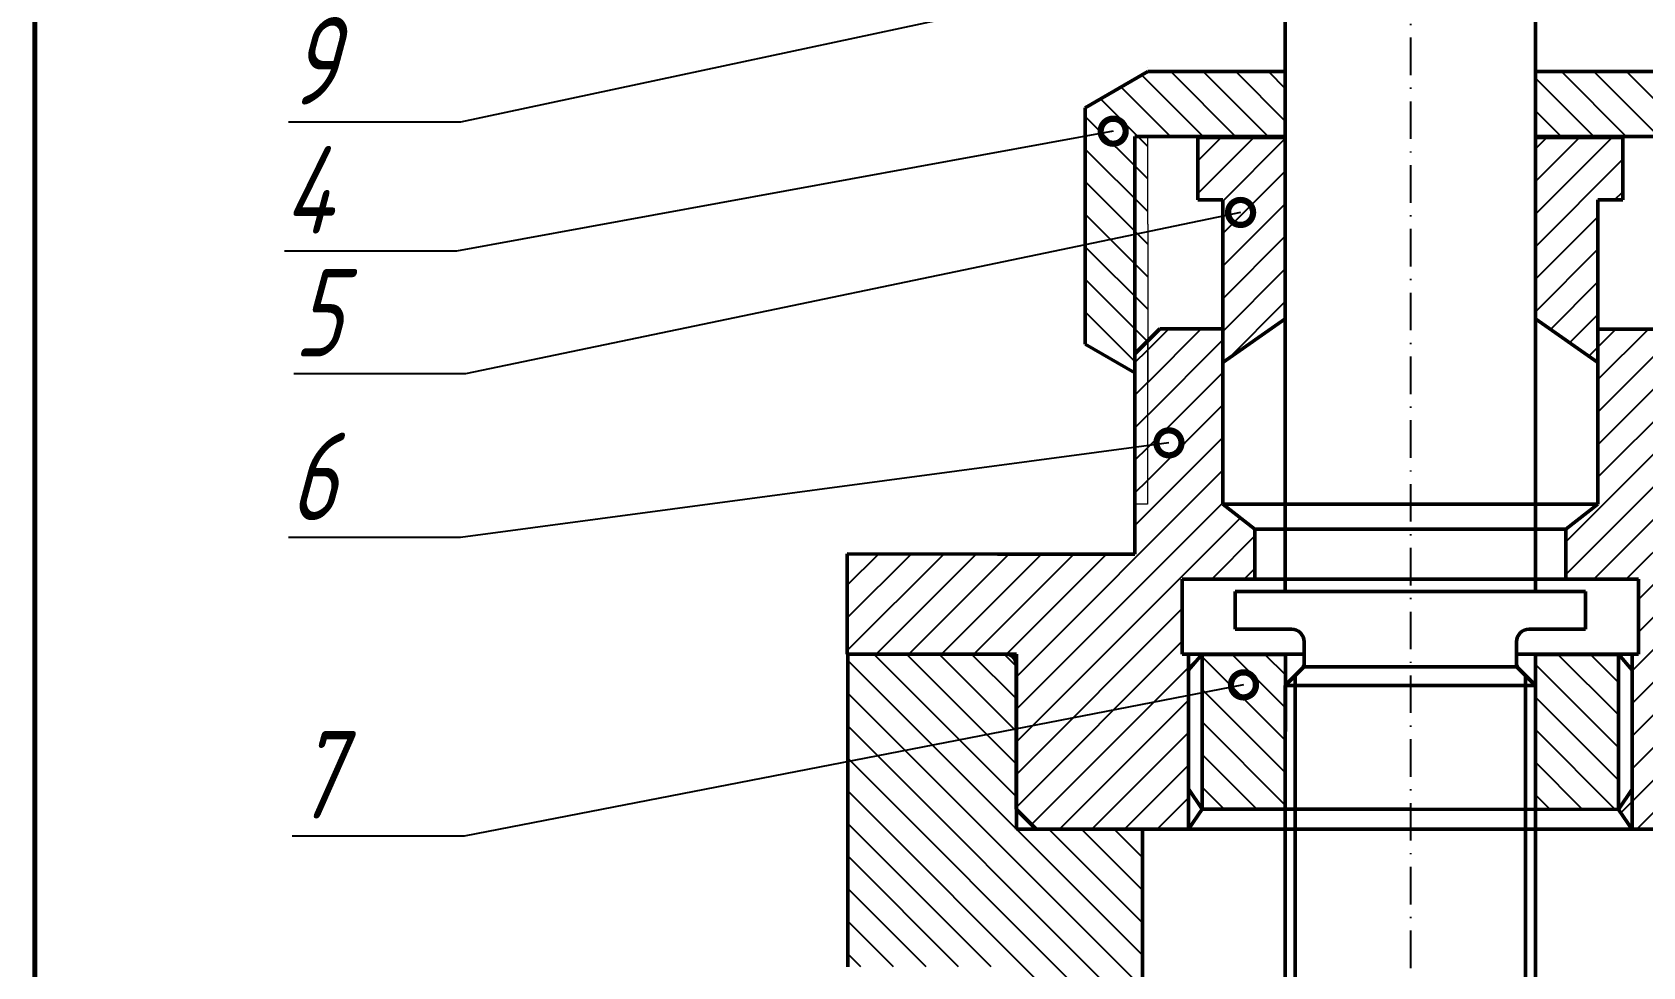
# Model space of a CAD drawing. Header units: millimetres. Extents: x 2883 to 6572, y 1536 to 3478.
# Drawn here: x 3146.6 to 3275.4, y 1672.7 to 1747.5 of the extents above; entities that cross this region are included whole.
import ezdxf
from ezdxf import colors
from ezdxf.entities.mleader import LeaderData, LeaderLine
from ezdxf.math import Vec2, Vec3

# ---------------------------------------------------------------- set-up
doc = ezdxf.new("R2010")
doc.units = ezdxf.units.MM
doc.linetypes.add('482 Границы районов', pattern=[5, 3, -1, 0, -1])
doc.layers.get('0').update_dxf_attribs({"color": 3})
for name, color, linetype in [('FORMAT', 7, 'Continuous'), ('Втулка сальниковая', 40, 'Continuous'), ('Гайка накидная', 109, 'Continuous'), ('Корпус', 7, 'Continuous'), ('Крышка', 20, 'Continuous'), ('Маховичок', 140, 'Continuous'), ('Пробка', 2, 'Continuous'), ('Текст', 7, 'Continuous'), ('Шпиндель', 8, 'Continuous')]:
    doc.layers.add(name, color=color, linetype=linetype)
doc.styles.add('simplex', font='simplex.shx', dxfattribs={"width": 0.7, "oblique": 15})
doc.styles.get("Standard").update_dxf_attribs({"font": 'arial.ttf'})
doc.dimstyles.new('ISO-25', dxfattribs={"dimtxt": 2.5, "dimasz": 2.5, "dimexe": 1.25, "dimexo": 0.625, "dimtad": 1, "dimtxsty": 'Standard', "dimcen": 2.5, "dimadec": 0, "dimazin": 0, "dimtfac": 1, "dimtmove": 0, "dimatfit": 3, "dimfxl": 1, "dimarcsym": 0})
pattern_1 = [(45, (0, 0), (-1.302137137555027, 1.302137137555027), [])]
pattern_2 = [(135, (0, 0), (-1.302137137555027, -1.302137137555027), [])]

# ---------------------------------------------------------------- blocks, each defined once
blk = doc.blocks.new('_DotSmall')
at = {"color": 0, "linetype": 'ByBlock', "lineweight": -3, "const_width": 0.5}
blk.add_lwpolyline([(-0.0625, 0, 1), (0.0625, 0, 1)], format="xyb", close=True, dxfattribs=at)
blk = doc.blocks.new('*D3')
at = {"layer": 'Defpoints', "color": 0, "lineweight": -3}
for p in [(3256.835051767054, 1786.732877743793), (3290.299248642124, 1603.740462335835), (3339.661867212483, 1603.740462335835)]:
    blk.add_point(p, dxfattribs=at)
at = {"layer": 'Текст', "color": 0, "lineweight": -2, "transparency": 16777216}
for p, q in [((3257.460051767054, 1786.732877743793), (3340.911867212483, 1786.732877743793)), ((3339.661867212483, 1784.232877743793), (3339.661867212483, 1606.240462335835)), ((3290.924248642124, 1603.740462335835), (3340.911867212483, 1603.740462335835))]:
    blk.add_line(p, q, dxfattribs=at)
at = {"layer": 'Текст', "color": 0, "lineweight": -3, "transparency": 16777216}
for points in [[(3339.245200545816, 1784.232877743793), (3340.078533879149, 1784.232877743793), (3339.661867212483, 1786.732877743793)], [(3339.245200545816, 1606.240462335835), (3340.078533879149, 1606.240462335835), (3339.661867212483, 1603.740462335835)]]:
    blk.add_solid(points, dxfattribs=at)
at = {"layer": 'Текст', "color": 0, "lineweight": -3, "transparency": 16777216, "insert": (3335.698417917348, 1695.236670039813), "char_height": 2.5, "width": 11.27452567890668, "attachment_point": 5, "rotation": 90}
blk.add_mtext('183\\P   ', dxfattribs=at)

msp = doc.modelspace()

# ---------------------------------------------------------------- hatches: boundary and pattern name
at = {"layer": 'Маховичок', "lineweight": -3}
h = msp.add_hatch(dxfattribs=at)
h.set_pattern_fill('ANSI31', color=1, scale=0.58)
h.set_pattern_definition([(45, (3235.19991522781, 1718.342033124893), (-1.302137137555027, 1.302137137555027), [])])
h.paths.add_polyline_path([(3163.573390139161, 1749.543421743979), (3174.073390139161, 1749.543421743979), (3176.854901144038, 1759.924162135991), (3166.354901144038, 1759.924162135991)], flags=9)
h.paths.add_polyline_path([(3164.238774280063, 1739.988946294443), (3170.772107613397, 1739.988946294443), (3173.553618618273, 1750.369686686455), (3167.02028528494, 1750.369686686455)], flags=9)
h.paths.add_polyline_path([(3164.114842023489, 1729.659783513194), (3171.114842023489, 1729.659783513194), (3173.896353028365, 1740.040523905205), (3166.896353028365, 1740.040523905205)], flags=9)
h.paths.add_polyline_path([(3164.382791215919, 1719.847078132289), (3171.149457882586, 1719.847078132289), (3173.930968887462, 1730.227818524301), (3167.164302220796, 1730.227818524301)], flags=9)
h.paths.add_polyline_path([(3164.238774280063, 1706.760406919956), (3170.772107613397, 1706.760406919956), (3173.553618618273, 1717.141147311968), (3167.02028528494, 1717.141147311968)], flags=9)
h.paths.add_polyline_path([(3163.806723472494, 1682.903336379411), (3170.573390139161, 1682.903336379411), (3173.354901144037, 1693.284076771423), (3166.588234477371, 1693.284076771423)], flags=9)
h.paths.add_polyline_path([(3163.573390139161, 1646.266199750036), (3168.240056805828, 1646.266199750036), (3171.021567810704, 1656.646940142048), (3166.354901144038, 1656.646940142048)], flags=9)
h.paths.add_polyline_path([(3163.573390139161, 1671.426969695066), (3171.973390139161, 1671.426969695066), (3174.754901144038, 1681.807710087078), (3166.354901144038, 1681.807710087078)], flags=9)
h.paths.add_polyline_path([(3163.573390139161, 1692.443215093258), (3174.073390139161, 1692.443215093258), (3176.854901144038, 1702.82395548527), (3166.354901144038, 1702.82395548527)], flags=9)
h.paths.add_polyline_path([(3163.573390139161, 1658.74073042501), (3174.306723472494, 1658.74073042501), (3177.088234477371, 1669.121470817022), (3166.354901144038, 1669.121470817022)], flags=9)
h.paths.add_polyline_path([(3326.191838631883, 1707.097869507126), (3326.191838631883, 1714.174949998258), (3321.040065098458, 1714.174949998258), (3321.040065098458, 1707.097869507126)], flags=9)
h.paths.add_polyline_path([(3336.235309686331, 1691.587283955229), (3336.235309686331, 1698.664364446361), (3331.083536152906, 1698.664364446361), (3331.083536152906, 1691.587283955229)], flags=9)
h.paths.add_polyline_path([(3317.217032487127, 1628.829204245012), (3317.217032487127, 1640.561809974889), (3312.065258953703, 1640.561809974889), (3312.065258953703, 1628.829204245012)], flags=9)
h.paths.add_polyline_path([(3433.072093835388, 1567.192029829884), (3474.047537218744, 1567.192029829884), (3474.047537218744, 1577.495576896733), (3433.072093835388, 1577.495576896733)], flags=9)
h.paths.add_polyline_path([(3155.923097565149, 1821.633316094376), (3195.473097565149, 1821.633316094376), (3196.863853067587, 1826.823686290382), (3157.313853067586, 1826.823686290382)], flags=9)
h.paths.add_polyline_path([(3448.198636002873, 1588.852600209172), (3487.748636002873, 1588.852600209172), (3489.139391505311, 1594.042970405178), (3449.589391505311, 1594.042970405178)], flags=9)
h.paths.add_polyline_path([(3528.012915223426, 1569.500111530245), (3533.962915223426, 1569.500111530245), (3535.353670725865, 1574.690481726251), (3529.403670725864, 1574.690481726251)], flags=9)
h.paths.add_polyline_path([(3505.324725024895, 1550.207270657429), (3520.958058358228, 1550.207270657429), (3522.348813860667, 1555.397640853435), (3506.715480527333, 1555.397640853435)], flags=9)
h.paths.add_polyline_path([(3375.187394407766, 1567.635319972316), (3394.437394407766, 1567.635319972316), (3396.140757301374, 1573.992356834989), (3376.890757301374, 1573.992356834989)], flags=9)
h.paths.add_polyline_path([(3374.074498088756, 1573.371902800046), (3394.324498088755, 1572.746688017708), (3396.200142435773, 1579.746688017708), (3375.950142435773, 1580.371902800047)], flags=9)
h.paths.add_polyline_path([(3372.350598314376, 1563.987092061982), (3396.967264981043, 1563.518180975228), (3398.373998241306, 1568.768180975228), (3373.757331574639, 1569.237092061982)], flags=9)
h.paths.add_polyline_path([(3374.709646008467, 1544.267078382597), (3399.326312675134, 1543.798167295842), (3400.733045935397, 1549.048167295842), (3376.11637926873, 1549.517078382597)], flags=9)
h.paths.add_polyline_path([(3357.257313790627, 1574.590574183886), (3365.307313790628, 1574.121663097131), (3366.71404705089, 1579.371663097131), (3358.66404705089, 1579.840574183886)], flags=9)
h.paths.add_polyline_path([(3363.539996227069, 1574.752084285588), (3374.973329560402, 1574.283173198833), (3376.380062820665, 1579.533173198833), (3364.946729487332, 1580.002084285588)], flags=9)
h.paths.add_polyline_path([(3394.949199342871, 1573.371902800047), (3412.332532676204, 1572.746688017707), (3414.208177023221, 1579.746688017708), (3396.824843689888, 1580.371902800047)], flags=9)
h.paths.add_polyline_path([(3410.027206304304, 1574.111270783544), (3422.377206304304, 1573.553043299312), (3424.051888756999, 1579.803043299313), (3411.701888756999, 1580.361270783544)], flags=9)
h.paths.add_polyline_path([(3356.281582999661, 1568.048884028203), (3371.214916332995, 1567.423669245863), (3373.090560680013, 1574.423669245863), (3358.15722734668, 1575.048884028203)], flags=9)
h.paths.add_polyline_path([(3356.281582999661, 1563.048884028203), (3371.914916332994, 1562.423669245863), (3373.790560680013, 1569.423669245863), (3358.15722734668, 1570.048884028203)], flags=9)
h.paths.add_polyline_path([(3355.931582999662, 1558.048884028203), (3373.198249666328, 1557.423669245863), (3375.073894013346, 1564.423669245863), (3357.807227346679, 1565.048884028203)], flags=9)
h.paths.add_polyline_path([(3356.281582999661, 1548.048884028203), (3373.898249666328, 1547.423669245863), (3375.773894013345, 1554.423669245863), (3358.15722734668, 1555.048884028203)], flags=9)
h.paths.add_polyline_path([(3356.614008905291, 1544.429065513744), (3365.830675571957, 1543.960154426989), (3367.23740883222, 1549.210154426989), (3358.020742165553, 1549.679065513744)], flags=9)
h.paths.add_polyline_path([(3494.309804787548, 1579.699728664387), (3503.993138120882, 1579.230817577633), (3505.399871381145, 1584.480817577633), (3495.716538047812, 1584.949728664387)], flags=9)
h.paths.add_polyline_path([(3508.909804787549, 1579.699728664387), (3521.393138120881, 1579.230817577633), (3522.799871381145, 1584.480817577633), (3510.316538047811, 1584.949728664387)], flags=9)
h.paths.add_polyline_path([(3523.026471454215, 1579.699728664387), (3542.276471454215, 1579.230817577633), (3543.683204714478, 1584.480817577633), (3524.433204714478, 1584.949728664387)], flags=9)
h.paths.add_polyline_path([(3491.880912793125, 1559.635282202429), (3503.314246126459, 1559.166371115675), (3504.720979386722, 1564.416371115675), (3493.287646053389, 1564.885282202429)], flags=9)
h.paths.add_polyline_path([(3511.880912793125, 1559.635282202429), (3527.747579459792, 1559.166371115675), (3529.154312720056, 1564.416371115675), (3513.287646053389, 1564.885282202429)], flags=9)
h = msp.add_hatch(dxfattribs=at)
h.set_pattern_fill('ANSI31', color=256, scale=0.58)
h.set_pattern_definition(pattern_1)
edge = h.paths.add_edge_path()
edge.add_line((3246.835051767052, 1781.132877743792), (3246.835051767052, 1702.732877743792))
h = msp.add_hatch(dxfattribs=at)
h.set_pattern_fill('ANSI31', scale=0.58, angle=90)
h.set_pattern_definition(pattern_2)
h.paths.add_polyline_path([(3277.835051767051, 1744.314157789172), (3267.835051767052, 1744.314157789172), (3266.835051767052, 1744.314157789171), (3266.835051767052, 1739.121934840973), (3267.835051767052, 1739.121934840973), (3277.835051767052, 1739.121934840973), (3277.835051767052, 1732.121934840973), (3277.835051767052, 1719.621934840973), (3282.835051767052, 1722.508686186921), (3282.835051767052, 1741.427406443223)])
h.paths.add_polyline_path([(3234.801737973602, 1720.218518837779), (3234.802002746869, 1721.739888419625), (3235.835051767052, 1722.772577926679), (3235.835051767052, 1739.121934840973), (3246.835051767052, 1739.121934840972), (3246.835051767052, 1744.314157789172), (3236.012746930759, 1744.314157789172), (3235.835051767052, 1744.314157789172), (3230.835051767051, 1741.427406443223), (3230.835051767051, 1722.508686186921)])
h = msp.add_hatch(dxfattribs=at)
h.set_pattern_fill('ANSI31', scale=0.58)
h.set_pattern_definition(pattern_1)
h.paths.add_polyline_path([(3241.835051767051, 1721.049312070309), (3246.835051767052, 1724.549312070309), (3246.835051767052, 1739.04931207031), (3239.835051767052, 1739.04931207031), (3239.835051767052, 1734.04931207031), (3241.835051767052, 1734.049312070309)])
h = msp.add_hatch(dxfattribs=at)
h.set_pattern_fill('ANSI31', scale=0.58)
h.set_pattern_definition(pattern_1)
h.paths.add_polyline_path([(3271.835051767051, 1734.049312070309), (3273.835051767051, 1734.04931207031), (3273.835051767051, 1739.04931207031), (3266.835051767052, 1739.04931207031), (3266.835051767052, 1724.549312070309), (3271.835051767052, 1721.049312070309)])
h = msp.add_hatch(dxfattribs=at)
h.set_pattern_fill('ANSI31', scale=0.58)
h.set_pattern_definition([(45, (3235.101613805315, 1718.729841234479), (-1.302137137555027, 1.302137137555027), [])])
edge = h.paths.add_edge_path()
edge.add_line((3240.184357114281, 1697.738951332064), (3238.584357138513, 1697.73922978986))
edge.add_line((3238.584357138513, 1697.73922978986), (3238.585401355249, 1703.739229698994))
edge.add_line((3238.585401355249, 1703.739229698994), (3256.835051767051, 1703.732877501915))
edge.add_line((3256.835051767051, 1703.732877501915), (3256.835051767052, 1703.736053600551))
edge.add_line((3256.835051767052, 1703.736053600551), (3244.406323177387, 1703.738216648315))
edge.add_line((3244.406323177387, 1703.738216648315), (3244.407018867621, 1707.735606469596))
edge.add_line((3244.407018867621, 1707.735606469596), (3241.84097046195, 1709.738663202804))
edge.add_line((3241.84097046195, 1709.738663202804), (3241.843406967665, 1723.738662991207))
edge.add_line((3241.843406967665, 1723.738662991207), (3236.802350788826, 1723.739540317091))
edge.add_line((3236.802350788826, 1723.739540317091), (3235.835051767052, 1722.772577926679))
edge.add_line((3235.835051767052, 1722.772577926679), (3235.835051767052, 1719.621934840973))
edge.add_line((3235.835051767052, 1719.621934840973), (3235.799914298255, 1709.739714565234))
edge.add_line((3235.799914298255, 1709.739714565234), (3234.799914313399, 1709.739888601356))
edge.add_line((3234.799914313399, 1709.739888601356), (3234.799218168909, 1705.739888661933))
edge.add_line((3234.799218168909, 1705.739888661933), (3223.799218335496, 1705.741803059281))
edge.add_line((3223.799218335496, 1705.741803059281), (3211.799218517228, 1705.743891492751))
edge.add_line((3211.799218517228, 1705.743891492751), (3211.797826228248, 1697.743891613905))
edge.add_line((3211.797826228248, 1697.743891613905), (3223.797826046516, 1697.741803180436))
edge.add_line((3223.797826046516, 1697.741803180436), (3224.497826035915, 1697.741681355149))
edge.add_arc((3224.497686807017, 1696.941681367265), 0.8000000000002319, -0.009971535334614146, 89.99002846463293, ccw=False)
edge.add_line((3225.297686794901, 1696.941542138367), (3225.295667975881, 1685.34154231404))
edge.add_line((3225.295667975881, 1685.34154231404), (3226.895389493854, 1683.741263880475))
edge.add_line((3226.895389493854, 1683.741263880475), (3236.395389349984, 1683.739610537312))
edge.add_line((3236.395389349984, 1683.739610537312), (3239.081599139293, 1683.738675542197))
edge.add_line((3239.081599139293, 1683.738675542197), (3239.081920625225, 1683.739142983819))
edge.add_line((3239.081920625225, 1683.739142983819), (3239.084135344164, 1696.464770699532))
edge.add_line((3239.084135344164, 1696.464770699532), (3240.184357114281, 1697.738951332064))
h = msp.add_hatch(dxfattribs=at)
h.set_pattern_fill('ANSI31', scale=0.58)
h.set_pattern_definition(pattern_1)
edge = h.paths.add_edge_path()
edge.add_line((3278.877150474668, 1709.724546538114), (3277.877150610966, 1709.725068646459))
edge.add_line((3277.877150610966, 1709.725068646459), (3277.883938019471, 1722.725066874577))
edge.add_line((3277.883938019471, 1722.725066874577), (3276.884460264116, 1723.725588846626))
edge.add_line((3276.884460264116, 1723.725588846626), (3271.835051767052, 1723.728225185306))
edge.add_line((3271.835051767052, 1723.728225185306), (3271.835051767052, 1721.049312070309))
edge.add_line((3271.835051767052, 1721.049312070309), (3271.84200347453, 1721.044445875075))
edge.add_line((3271.84200347453, 1721.044445875075), (3271.836095179171, 1709.728222731929))
edge.add_line((3271.836095179171, 1709.728222731929), (3269.268652978471, 1707.726952824402))
edge.add_line((3269.268652978471, 1707.726952824402), (3269.266565907851, 1703.729563487422))
edge.add_line((3269.266565907851, 1703.729563487422), (3256.836097223397, 1703.736053539758))
edge.add_line((3256.836097223397, 1703.736053539758), (3256.836444190003, 1703.732877017251))
edge.add_line((3256.836444190003, 1703.732877017251), (3275.087487024759, 1703.726524335508))
edge.add_line((3275.087487024759, 1703.726524335508), (3275.084354374681, 1697.7265251533))
edge.add_line((3275.084354374681, 1697.7265251533), (3273.484354592758, 1697.727360526654))
edge.add_line((3273.484354592758, 1697.727360526654), (3274.58369599461, 1696.465653082403))
edge.add_line((3274.58369599461, 1696.465653082403), (3274.5787287642, 1686.951861998112))
edge.add_line((3274.5787287642, 1686.951861998112), (3273.477880449261, 1685.327362216756))
edge.add_line((3273.477880449261, 1685.327362216756), (3274.577044925978, 1683.726788115653))
edge.add_line((3274.577044925978, 1683.726788115653), (3274.577044681865, 1683.726320562216))
edge.add_line((3274.577044681865, 1683.726320562216), (3277.263575875736, 1683.72538545523))
edge.add_line((3277.263575875736, 1683.72538545523), (3286.7635745809, 1683.720425425937))
edge.add_line((3286.7635745809, 1683.720425425937), (3288.364409736176, 1685.319589834505))
edge.add_line((3288.364409736176, 1685.319589834505), (3288.370466192996, 1696.919588253442))
edge.add_arc((3289.170466083956, 1696.919170566766), 0.7999999999992651, 89.970085393928, 179.9700853939931, ccw=False)
edge.add_line((3289.170883770634, 1697.719170457726), (3289.870883675225, 1697.718804981884))
edge.add_line((3289.870883675225, 1697.718804981884), (3289.875060541997, 1705.718803891496))
edge.add_line((3289.875060541997, 1705.718803891496), (3278.875062041282, 1705.724547083307))
edge.add_line((3278.875062041282, 1705.724547083307), (3278.877150474668, 1709.724546538114))
h = msp.add_hatch(dxfattribs=at)
h.set_pattern_fill('ANSI31', scale=0.58)
h.set_pattern_definition([(45, (0, -0.6662810206080394), (-1.302137137555027, 1.302137137555027), [])])
h.paths.add_polyline_path([(3235.800725136678, 1713.732457192307), (3234.800701849291, 1713.598736439203), (3234.799914313399, 1709.073607580748), (3235.799914298255, 1709.073433544626)])
h.paths.add_polyline_path([(3235.802176767848, 1722.073433347751), (3234.802002746869, 1721.073607399017), (3234.800701849291, 1713.598736439203), (3235.800725136678, 1713.732457192307)])
h = msp.add_hatch(dxfattribs=at)
h.set_pattern_fill('ANSI31', scale=0.58, angle=90)
h.set_pattern_definition(pattern_2)
h.paths.add_polyline_path([(3235.401023527489, 1683.736053630624), (3225.334356860822, 1683.736053630624), (3225.334356860822, 1685.302839960227), (3225.295667975881, 1685.34154231404), (3225.297686794901, 1696.941542138367, 0.3799137212971408), (3224.592411181943, 1697.736053630624), (3211.834356860822, 1697.736053630625), (3211.834356860822, 1672.736053630624), (3223.834356860822, 1672.736053630624, -0.4142135623730896), (3226.834356860822, 1669.736053630624), (3226.834356860822, 1668.736053630624, -0.4142135623730951), (3223.834356860822, 1665.736053630624), (3210.29845847596, 1665.736053630624), (3206.834356860822, 1659.736053630624), (3206.834356860822, 1655.736053630624), (3220.834356860822, 1655.736053630624), (3220.834356860822, 1656.236053630624), (3226.834356860822, 1656.236053630624), (3226.834356860822, 1648.736053630624), (3237.90102352749, 1648.736053630624), (3237.401023527489, 1656.236053630624), (3235.401023527489, 1656.236053630624)])
h.paths.add_polyline_path([(3220.834356860822, 1615.736053630624), (3208.834356860822, 1615.736053630624), (3206.834356860822, 1613.736053630624), (3220.834356860822, 1613.736053630624)])
h.paths.add_polyline_path([(3220.834356860822, 1655.736053630624), (3206.834356860822, 1655.736053630624), (3208.834356860822, 1653.736053630624), (3220.834356860822, 1653.736053630624)], flags=17)
h.paths.add_polyline_path([(3304.834356860822, 1615.736053630624), (3292.834356860822, 1615.736053630624), (3292.834356860822, 1613.736053630624), (3306.834356860822, 1613.736053630624)])
h.paths.add_polyline_path([(3306.834356860822, 1655.736053630624), (3292.834356860822, 1655.736053630624), (3292.834356860822, 1653.736053630624), (3304.834356860822, 1653.736053630624)])
h = msp.add_hatch(dxfattribs=at)
h.set_pattern_fill('ANSI31', scale=0.58, angle=90)
h.set_pattern_definition(pattern_2)
h.paths.add_polyline_path([(3246.835051767052, 1695.232877743792), (3246.837189821117, 1697.714817733384), (3245.834623219263, 1697.714992216191), (3240.334356860822, 1697.714992216191), (3240.184353306099, 1697.717069772068), (3240.182199066363, 1685.338951519852), (3246.835051767052, 1685.338951519853)])
h.paths.add_polyline_path([(3273.484354592758, 1697.727360526654), (3273.334356860822, 1697.71499221619), (3266.835051767052, 1697.714992216191), (3266.835051767052, 1685.329674401154), (3273.477880449261, 1685.327362216756)])

# ---------------------------------------------------------------- linework, layer by layer
at = {"layer": 'FORMAT', "color": 7, "linetype": '482 Границы районов', "lineweight": -3}
msp.add_line((3256.835051767052, 1782.732877743792), (3256.857842846095, 1609.736056724733), dxfattribs=at)
at = {"layer": 'FORMAT', "color": 7, "linetype": 'Continuous', "const_width": 0.4}
msp.add_lwpolyline([(3146.800102667338, 1544.031118640508), (3541.800102667338, 1544.031118640508), (3541.800102667338, 1831.031118640508), (3146.800102667338, 1831.031118640508)], close=True, dxfattribs=at)
at = {"layer": 'Втулка сальниковая', "color": 7, "lineweight": 50}
for p, q in [((3239.835051767051, 1739.049312070309), (3239.835051767051, 1734.049312070309)), ((3239.835051767051, 1739.049312070309), (3246.835051767052, 1739.049312070309)), ((3239.835051767052, 1739.04931207031), (3239.835051767052, 1734.04931207031)), ((3239.835051767052, 1739.04931207031), (3246.835051767052, 1739.04931207031)), ((3246.835051767052, 1739.121934840973), (3246.835051767052, 1724.549312070309)), ((3246.835051767052, 1739.049312070309), (3246.835051767052, 1724.549312070309)), ((3266.835051767052, 1739.121934840973), (3266.835051767052, 1724.549312070309)), ((3273.835051767051, 1739.04931207031), (3266.835051767052, 1739.04931207031)), ((3273.835051767051, 1739.04931207031), (3273.835051767051, 1734.04931207031)), ((3239.835051767051, 1734.049312070309), (3241.835051767051, 1734.049312070309)), ((3239.835051767052, 1734.04931207031), (3241.835051767052, 1734.049312070309)), ((3241.835051767051, 1734.049312070309), (3241.835051767052, 1721.049312070309)), ((3241.835051767052, 1734.049312070309), (3241.835051767051, 1721.049312070309)), ((3273.835051767051, 1734.04931207031), (3271.835051767051, 1734.049312070309)), ((3271.835051767051, 1734.049312070309), (3271.835051767052, 1721.049312070309)), ((3241.835051767051, 1721.049312070309), (3246.835051767052, 1724.549312070309)), ((3241.842940296341, 1721.057200599597), (3246.835051767052, 1724.549312070309)), ((3241.843406967665, 1723.738662991207), (3241.842940296341, 1721.057200599597)), ((3271.835051767052, 1721.049312070309), (3266.835051767052, 1724.549312070309))]:
    msp.add_line(p, q, dxfattribs=at)
at = {"layer": 'Гайка накидная', "color": 7, "lineweight": 50}
for p, q in [((3235.835051767052, 1744.621934840973), (3235.835051767052, 1744.621934840973)), ((3235.835051767052, 1744.621934840973), (3235.835051767052, 1744.621934840973)), ((3230.835051767051, 1741.427406443223), (3235.835051767052, 1744.314157789172)), ((3235.835051767052, 1744.314157789172), (3245.835051767052, 1744.314157789172)), ((3246.835051767052, 1744.314157789172), (3236.012746930759, 1744.314157789172)), ((3246.835051767052, 1744.314157789171), (3246.835051767052, 1739.121934840973)), ((3266.835051767052, 1744.314157789171), (3277.657356603344, 1744.314157789172)), ((3266.835051767052, 1744.314157789171), (3266.835051767052, 1739.121934840972)), ((3277.835051767051, 1744.314157789172), (3267.835051767052, 1744.314157789172)), ((3230.835051767051, 1722.508686186921), (3230.835051767051, 1741.427406443223)), ((3234.802002746869, 1721.739888419625), (3234.802002746869, 1739.121934840973)), ((3235.835051767052, 1739.121934840973), (3234.802002746869, 1739.121934840973)), ((3246.835051767052, 1739.121934840972), (3235.835051767052, 1739.121934840973)), ((3246.835051767052, 1739.121934840973), (3245.835051767052, 1739.121934840973)), ((3266.835051767052, 1739.121934840972), (3277.835051767052, 1739.121934840973)), ((3266.835051767052, 1739.121934840973), (3267.835051767052, 1739.121934840973)), ((3234.801737973602, 1720.218518837779), (3230.835051767051, 1722.508686186921))]:
    msp.add_line(p, q, dxfattribs=at)
at = {"layer": 'Гайка накидная', "color": 7, "lineweight": 0}
for q in [(3235.835051767052, 1739.121934840973), (3235.835051767052, 1719.621934840973)]:
    msp.add_line((3235.835051767052, 1732.121934840973), q, dxfattribs=at)
at = {"layer": 'Корпус', "color": 7, "lineweight": 50}
for p, q in [((3211.834356860822, 1697.736053630624), (3211.834356860822, 1672.736053630624)), ((3225.334356860822, 1697.736053630624), (3211.834356860822, 1697.736053630625)), ((3225.334356860822, 1697.736053630624), (3225.334356860822, 1683.736053630624)), ((3225.334356860822, 1697.736053630624), (3225.334356860822, 1683.736053630624)), ((3225.334356860822, 1683.736053630624), (3235.401023527489, 1683.736053630624)), ((3225.334356860822, 1683.736053630624), (3235.401023527489, 1683.736053630624)), ((3235.401023527489, 1683.736053630624), (3235.401023527489, 1656.236053630625)), ((3235.401023527489, 1683.736053630624), (3256.834356860822, 1683.736053630624)), ((3278.257941043842, 1683.738876674957), (3256.824607896508, 1683.736052988447)), ((3278.267690194156, 1683.736053630624), (3256.834356860822, 1683.736053630624))]:
    msp.add_line(p, q, dxfattribs=at)
at = {"layer": 'Крышка', "color": 7, "lineweight": 50}
for p, q in [((3236.802350788826, 1723.739540317091), (3241.843406967665, 1723.738662991207)), ((3241.843406967665, 1723.738662990784), (3241.84097046195, 1709.738663202804)), ((3271.843404696022, 1723.728220823749), (3271.836095179171, 1709.728222731929)), ((3276.884460264116, 1723.725588846626), (3271.843404696022, 1723.728220824172)), ((3234.799218168909, 1705.739888661933), (3234.802002746869, 1721.739888419625)), ((3241.84097046195, 1709.738663202804), (3256.83853282056, 1709.733442967366)), ((3244.407018867621, 1707.735606469596), (3241.84097046195, 1709.738663202804)), ((3271.836095179171, 1709.728222731929), (3256.83853282056, 1709.733442967366)), ((3269.268652978471, 1707.726952824402), (3271.836095179171, 1709.728222731929)), ((3244.407018867621, 1707.735606469596), (3244.406323177387, 1703.738216648315)), ((3256.838184748316, 1707.733442997655), (3244.407018867621, 1707.735606469596)), ((3256.837488603868, 1707.733443239963), (3269.268652978471, 1707.726952824402)), ((3269.268652978471, 1707.726952824402), (3269.266565907851, 1703.729563487422)), ((3238.584357138513, 1697.73922978986), (3238.585401355248, 1703.739229698994)), ((3238.585401355248, 1703.739229698994), (3256.836444190004, 1703.732877017251)), ((3243.292198914278, 1703.738410546185), (3256.836793367846, 1703.73605329745)), ((3270.380690035978, 1703.728981793837), (3256.836097223397, 1703.736053539758)), ((3275.087487024759, 1703.726524335508), (3256.836444190003, 1703.732877017251)), ((3275.084354374681, 1697.7265251533), (3275.087487024759, 1703.726524335508)), ((3238.584357138513, 1697.73922978986), (3238.584444156574, 1698.239229782288)), ((3275.084354374681, 1697.7265251533), (3275.084615428853, 1698.226525085151)), ((3223.797826046516, 1697.741803180436), (3223.797826046516, 1697.741803180436)), ((3223.797826046516, 1697.741803180436), (3224.497826035915, 1697.74168135515)), ((3225.297686794902, 1696.941542138367), (3225.295667975881, 1685.34154231404)), ((3248.335051767052, 1697.73753281675), (3238.584357138513, 1697.73922978986)), ((3238.584357138513, 1697.73922978986), (3239.084357130941, 1697.739142771799)), ((3238.584357138513, 1697.73922978986), (3240.184357114281, 1697.738951332064)), ((3239.084357130941, 1697.739142771799), (3239.081920625225, 1683.739142983819)), ((3240.182199066363, 1685.338951519852), (3240.184357114281, 1697.738951332064)), ((3265.335051767052, 1697.731615346258), (3275.084354374681, 1697.7265251533)), ((3273.477880449261, 1685.327362216756), (3273.484354592758, 1697.727360526654)), ((3275.084354374681, 1697.7265251533), (3273.484354592758, 1697.727360526654)), ((3274.58435444283, 1697.726786207473), (3274.577044925978, 1683.726788115653)), ((3275.084354374681, 1697.7265251533), (3274.58435444283, 1697.726786207473)), ((3225.295667975881, 1685.34154231404), (3226.895389493854, 1683.741263880475)), ((3240.182199066363, 1685.338951519852), (3239.081920625225, 1683.739142983819)), ((3240.182199066363, 1685.338951519852), (3256.830039757812, 1685.333156868304)), ((3273.477880449261, 1685.327362216756), (3256.830039757811, 1685.333156868304)), ((3273.477880449261, 1685.327362216756), (3274.577044925978, 1683.726788115653)), ((3226.895389493854, 1683.741263880475), (3236.395389349984, 1683.739610537312)), ((3236.395389349984, 1683.739610537312), (3256.829482612859, 1683.732497996271)), ((3277.263575875736, 1683.72538545523), (3256.829482612859, 1683.732497996271))]:
    msp.add_line(p, q, dxfattribs=at)
at = {"layer": 'Крышка', "color": 7, "lineweight": 5}
msp.add_line((3235.802176767848, 1722.739714368358), (3235.799914298255, 1709.739714565234), dxfattribs=at)
at = {"layer": 'Крышка', "color": 7, "lineweight": 0}
msp.add_line((3235.799914298255, 1709.739714565234), (3234.799914313399, 1709.739888601356), dxfattribs=at)
at = {"layer": 'Крышка', "color": 7, "lineweight": 50}
for points in [[(3234.802002746869, 1721.739888419625), (3236.802350788826, 1723.739540317091)], [(3211.797826228248, 1697.743891613905), (3211.799218517228, 1705.743891492751)], [(3211.799218517228, 1705.743891492751), (3223.799218335496, 1705.741803059281)], [(3223.799218335496, 1705.741803059281), (3234.799218168909, 1705.739888661933)], [(3211.797826228248, 1697.743891613905), (3223.797826046516, 1697.741803180436)]]:
    msp.add_lwpolyline(points, dxfattribs=at)
msp.add_arc((3224.497686807017, 1696.941681367265), 0.7999999999999999, 359.9900284646393, 89.9900284646654, dxfattribs=at)
at = {"layer": 'Пробка', "color": 7, "lineweight": 50}
for p, q in [((3239.084135344164, 1696.464770699532), (3240.184357114281, 1697.738951332064)), ((3240.334356860822, 1697.714992216191), (3245.834623219263, 1697.714992216191)), ((3245.834623219263, 1697.714992216191), (3246.837205614852, 1697.714817730636)), ((3246.835051767052, 1685.338951519853), (3246.837209613465, 1697.737793495394)), ((3266.835051767052, 1685.329674401154), (3266.835051767052, 1697.714992216191)), ((3266.835051767052, 1697.714992216191), (3273.334356860822, 1697.71499221619)), ((3273.484354592758, 1697.727360526654), (3273.334356860822, 1697.71499221619)), ((3274.58369599461, 1696.465653082403), (3273.484354592758, 1697.727360526654)), ((3239.084135344164, 1696.464770699532), (3239.082481060343, 1686.959365895213)), ((3274.58369599461, 1696.465653082403), (3274.5787287642, 1686.951861998112)), ((3239.082481060343, 1686.959365895213), (3240.182199066363, 1685.338951519852)), ((3274.5787287642, 1686.951861998112), (3273.477880449261, 1685.327362216756)), ((3240.182199066363, 1685.338951519852), (3246.835051767052, 1685.338951519853)), ((3273.477880449261, 1685.327362216756), (3266.835051767052, 1685.329674401154))]:
    msp.add_line(p, q, dxfattribs=at)
at = {"layer": 'Шпиндель', "color": 7, "lineweight": 50}
for p, q in [((3246.835051767052, 1781.132877743792), (3246.835051767052, 1702.732877743792)), ((3266.835051767052, 1781.132877743792), (3266.835051767052, 1702.732877743792)), ((3256.835051767052, 1702.732877743792), (3242.835051767052, 1702.732877743792)), ((3242.835051767052, 1702.732877743792), (3242.835051767052, 1699.732877743792)), ((3246.835051767052, 1702.732877743792), (3256.835051767052, 1702.732877743792)), ((3266.835051767052, 1702.732877743792), (3256.835051767052, 1702.732877743792)), ((3256.835051767052, 1702.732877743792), (3270.835051767052, 1702.732877743792)), ((3270.835051767052, 1702.732877743792), (3270.835051767052, 1699.732877743792)), ((3242.835051767052, 1699.732877743792), (3246.835051767052, 1699.732877743792)), ((3247.335051767052, 1699.732877743792), (3246.835051767052, 1699.732877743792)), ((3266.335051767052, 1699.732877743792), (3266.835051767052, 1699.732877743792)), ((3270.835051767052, 1699.732877743792), (3266.835051767052, 1699.732877743792)), ((3248.335051767052, 1696.939984524979), (3248.335051767052, 1698.732877743792)), ((3265.335051767052, 1696.939984524979), (3265.335051767052, 1698.732877743792)), ((3256.835051767052, 1696.732877743792), (3248.335051767052, 1696.732877743792)), ((3256.835051767052, 1696.732877743792), (3265.335051767052, 1696.732877743792)), ((3248.188605157645, 1696.586431134386), (3246.835051767052, 1695.232877743792)), ((3247.635051767052, 1658.532877743792), (3247.635051767052, 1696.032877743792)), ((3265.481498376459, 1696.586431134386), (3266.835051767052, 1695.232877743792)), ((3266.035051767052, 1658.532877743792), (3266.035051767052, 1696.032877743792)), ((3246.835051767052, 1659.332877743792), (3246.835051767052, 1695.232877743792)), ((3246.835051767052, 1695.232877743792), (3256.835051767052, 1695.232877743792)), ((3266.835051767052, 1695.232877743792), (3256.835051767052, 1695.232877743792)), ((3266.835051767052, 1659.332877743792), (3266.835051767052, 1695.232877743792))]:
    msp.add_line(p, q, dxfattribs=at)
for centre, radius, start, end in [((3247.335051767052, 1698.732877743792), 1, 0, 90), ((3266.335051767052, 1698.732877743792), 1, 90, 180), ((3247.835051767052, 1696.939984524979), 0.5, 314.9999999999816, 0), ((3265.835051767052, 1696.939984524979), 0.5, 180, 224.9999999999908)]:
    msp.add_arc(centre, radius, start, end, dxfattribs=at)

# ---------------------------------------------------------------- dimensions: what is measured, and where the dimension line sits
at = {"layer": 'Текст', "color": 7, "lineweight": -3}
dim = msp.add_linear_dim(base=(3339.661867212483, 1603.740462335835), p1=(3256.835051767052, 1786.732877743792), p2=(3290.299248642122, 1603.740462335834), angle=90, text='183\\P   ', dimstyle='ISO-25', dxfattribs=at)
dim.commit()
dim.dimension.update_dxf_attribs({"geometry": '*D3', "text_midpoint": (3335.698417917348, 1695.236670039813)})

# ---------------------------------------------------------------- leaders
ml = msp.add_multileader_mtext('Standard', dxfattribs=at)
ml.set_content('9', color=7, style='simplex')
ml.set_leader_properties()
ml.set_arrow_properties(name='DOTSMALL')
ml.build(insert=Vec2(0, 0))
ml.multileader.update_dxf_attribs({"text_left_attachment_type": 6, "text_right_attachment_type": 6})
ctx = ml.context
ctx.base_point, ctx.char_height, ctx.plane_origin = Vec3(3164.942990134757, 1740.279316490449), 7, Vec3(3253.09440375949, 1751.475556823065)
ctx.left_attachment, ctx.right_attachment, ctx.text_align_type = 6, 6, 2
notes = []
notes.append((ctx, [(0, (1, 1, 0), (3180.849402763579, 1740.279316490449), (-1, 0), 8, [(0, [(3253.09440375949, 1755.682553029381)], 0, [])])]))
ctx.mtext.insert, ctx.mtext.alignment, ctx.mtext.flow_direction = Vec3(3170.849402763579, 1748.679316490449), 3, 5
ml = msp.add_multileader_mtext('Standard', dxfattribs=at)
ml.set_content('4', color=7, style='simplex')
ml.set_leader_properties()
ml.set_arrow_properties(name='DOTSMALL')
ml.build(insert=Vec2(0, 0))
ml.multileader.update_dxf_attribs({"text_left_attachment_type": 6, "text_right_attachment_type": 6})
ctx = ml.context
ctx.base_point, ctx.char_height, ctx.plane_origin = Vec3(3164.942990134757, 1729.950153709199), 7, Vec3(3233.065337883148, 1735.310374692625)
ctx.left_attachment, ctx.right_attachment, ctx.text_align_type = 6, 6, 2
notes.append((ctx, [(0, (1, 1, 0), (3180.526753032769, 1729.950153709199), (-1, 0), 8, [(0, [(3233.065337883148, 1739.547413488029)], 0, [])])]))
ctx.mtext.insert, ctx.mtext.alignment, ctx.mtext.flow_direction = Vec3(3170.526753032769, 1738.3501537092), 3, 5
ml = msp.add_multileader_mtext('Standard', dxfattribs=at)
ml.set_content('5', color=7, style='simplex')
ml.set_leader_properties()
ml.set_arrow_properties(name='DOTSMALL')
ml.build(insert=Vec2(0, 0))
ml.multileader.update_dxf_attribs({"text_left_attachment_type": 6, "text_right_attachment_type": 6})
ctx = ml.context
ctx.base_point, ctx.char_height, ctx.plane_origin = Vec3(3164.942990134757, 1720.137448328295), 7, Vec3(3243.25520432355, 1733.052062286378)
ctx.left_attachment, ctx.right_attachment, ctx.text_align_type = 6, 6, 2
notes.append((ctx, [(0, (1, 1, 0), (3181.261368891867, 1720.137448328295), (-1, 0), 8, [(0, [(3243.25520432355, 1733.052062286378)], 0, [])])]))
ctx.mtext.insert, ctx.mtext.alignment, ctx.mtext.flow_direction = Vec3(3171.261368891867, 1728.537448328295), 3, 5
ml = msp.add_multileader_mtext('Standard', dxfattribs=at)
ml.set_content('6', color=7, style='simplex')
ml.set_leader_properties()
ml.set_arrow_properties(name='DOTSMALL')
ml.build(insert=Vec2(0, 0))
ml.multileader.update_dxf_attribs({"text_left_attachment_type": 6, "text_right_attachment_type": 6})
ctx = ml.context
ctx.base_point, ctx.char_height, ctx.plane_origin = Vec3(3164.942990134757, 1707.050777115962), 7, Vec3(3246.719252108053, 1731.355530087553)
ctx.left_attachment, ctx.right_attachment, ctx.text_align_type = 6, 6, 2
notes.append((ctx, [(0, (1, 1, 0), (3180.849402763579, 1707.050777115962), (-1, 0), 8, [(0, [(3237.527309782309, 1714.629613035554)], 0, [])])]))
ctx.mtext.insert, ctx.mtext.alignment, ctx.mtext.flow_direction = Vec3(3170.849402763579, 1715.450777115962), 3, 5
ml = msp.add_multileader_mtext('Standard', dxfattribs=at)
ml.set_content('7', color=7, style='simplex')
ml.set_leader_properties()
ml.set_arrow_properties(name='DOTSMALL')
ml.build(insert=Vec2(0, 0))
ml.multileader.update_dxf_attribs({"text_left_attachment_type": 6, "text_right_attachment_type": 6})
ctx = ml.context
ctx.base_point, ctx.char_height, ctx.plane_origin = Vec3(3164.942990134757, 1683.193706575417), 7, Vec3(3243.485219969604, 1695.278649525955)
ctx.left_attachment, ctx.right_attachment, ctx.text_align_type = 6, 6, 2
notes.append((ctx, [(0, (1, 1, 0), (3181.151967815108, 1683.193706575417), (-1, 0), 8, [(0, [(3243.485219969604, 1695.278649525955)], 0, [])])]))
ctx.mtext.insert, ctx.mtext.alignment, ctx.mtext.flow_direction = Vec3(3171.151967815108, 1691.593706575417), 3, 5
for ctx, leaders in notes:
    for number, flags, end, landing, length, lines in leaders:
        leader = LeaderData()
        leader.index, (leader.has_last_leader_line, leader.has_dogleg_vector, leader.attachment_direction) = number, flags
        leader.last_leader_point, leader.dogleg_vector, leader.dogleg_length = Vec3(end), Vec3(landing), length
        for number, points, colour, breaks in lines:
            line = LeaderLine()
            line.index, line.vertices, line.color, line.breaks = number, Vec3.list(points), colors.encode_raw_color(colour), breaks
            leader.lines.append(line)
        ctx.leaders.append(leader)

doc.saveas('drawing.dxf')
